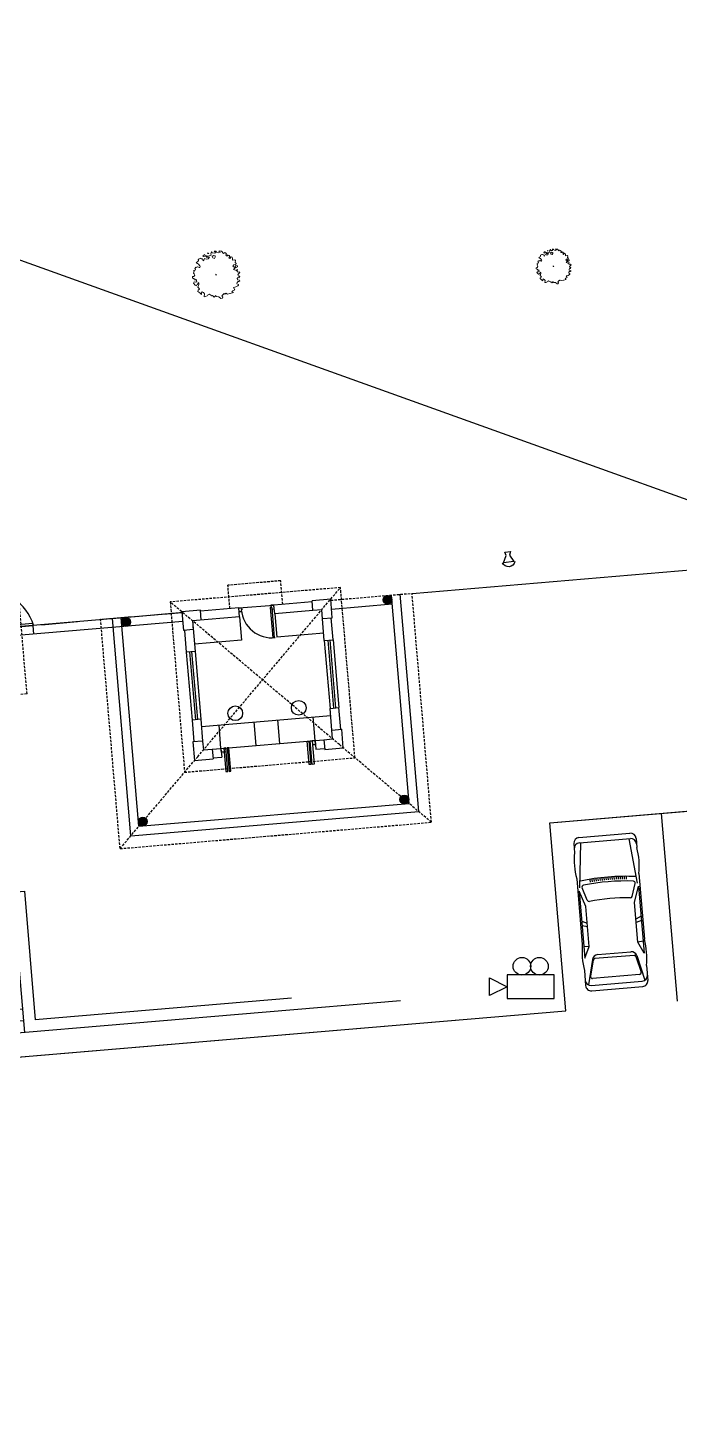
# Model space of a CAD drawing. Extents: x 2080 to 102394, y 2071 to 93424.
# Drawn here: x 81570 to 82233, y 76766 to 78172 of the extents above; entities that cross this region are included whole.
import ezdxf

# ---------------------------------------------------------------- set-up
doc = ezdxf.new("R2010")
doc.units = 0
doc.header["$LTSCALE"] = 20
doc.header["$MEASUREMENT"] = 0
doc.header["$PDMODE"] = 34
doc.header["$PDSIZE"] = 5
doc.linetypes.add('HIDDEN', pattern=[0.375, 0.25, -0.125])
for name, color, linetype, lineweight in [('camera', 11, 'Continuous', 13), ('Mango tree', 96, 'Continuous', 5), ('sappotta', 114, 'Continuous', 5)]:
    doc.layers.add(name, color=color, linetype=linetype, lineweight=lineweight)
for name, color, linetype in [('COLUMN', 31, 'Continuous'), ('DOOR', 1, 'Continuous'), ('ELEC', 11, 'Continuous'), ('furniture', 1, 'Continuous'), ('GRILLE', 9, 'Continuous'), ('Roof lilne', 31, 'Continuous'), ('VEHICLES', 6, 'Continuous'), ('wall', 13, 'Continuous'), ('WINDOW', 4, 'Continuous'), ('window sill', 5, 'Continuous')]:
    doc.layers.add(name, color=color, linetype=linetype)
doc.layers.add('correct', color=230, linetype='Continuous', plot=False)
doc.layers.add('patta duplicate', color=230, linetype='Continuous', plot=False)

# ---------------------------------------------------------------- blocks, each defined once
blk = doc.blocks.new('NEEM')
at = {"layer": 'sappotta', "linetype": 'Continuous'}
for p, q in [((-0.818, 0.692), (-0.85, 0.638)), ((-0.783, 0.757), (-0.83, 0.729)), ((-0.83, 0.729), (-0.826, 0.714)), ((-0.826, 0.714), (-0.818, 0.692)), ((-0.749, 0.774), (-0.783, 0.757)), ((-0.717, 0.789), (-0.749, 0.774)), ((-0.689, 0.772), (-0.717, 0.789)), ((-0.638, 0.758), (-0.689, 0.772)), ((-0.598, 0.672), (-0.638, 0.758)), ((-0.517, 0.963), (-0.614, 0.901)), ((-0.614, 0.901), (-0.589, 0.87)), ((-0.562, 0.699), (-0.598, 0.672)), ((-0.589, 0.87), (-0.494, 0.884)), ((-0.533, 0.776), (-0.562, 0.699)), ((-0.452, 0.75), (-0.533, 0.776)), ((-0.521, 0.945), (-0.521, 0.945)), ((-0.449, 0.913), (-0.521, 0.945)), ((-0.494, 0.884), (-0.449, 0.913)), ((-0.415, 0.884), (-0.459, 0.839)), ((-0.459, 0.839), (-0.303, 0.837)), ((-0.361, 0.762), (-0.452, 0.75)), ((-0.32, 0.906), (-0.415, 0.884)), ((-0.359, 1.043), (-0.396, 1.016)), ((-0.396, 1.016), (-0.345, 1.011)), ((-0.303, 0.837), (-0.361, 0.762)), ((-0.345, 1.011), (-0.34, 1.039)), ((-0.23, 0.935), (-0.32, 0.906)), ((-0.213, 1.092), (-0.242, 1.007)), ((-0.242, 1.007), (-0.23, 0.935)), ((-0.191, 1.099), (-0.213, 1.092)), ((-0.177, 1.048), (-0.191, 1.099)), ((-0.043, 1.039), (-0.177, 1.048)), ((-0.108, 0.922), (-0.177, 0.872)), ((-0.177, 0.872), (-0.139, 0.809)), ((-0.139, 0.809), (-0.067, 0.78)), ((-0.027, 0.908), (-0.108, 0.922)), ((0.003, 1.132), (-0.083, 1.127)), ((-0.083, 1.127), (-0.023, 1.083)), ((-0.067, 0.78), (-0.034, 0.839)), ((-0.023, 1.083), (-0.043, 1.039)), ((-0.034, 0.839), (-0.027, 0.908)), ((0.03, 1.077), (0.003, 1.132)), ((0.114, 1.043), (0.03, 1.077)), ((0.216, 1.072), (0.114, 1.043)), ((0.162, 1.144), (0.142, 1.112)), ((0.142, 1.112), (0.216, 1.072)), ((0.283, 1.13), (0.162, 1.144)), ((0.267, 1.123), (0.283, 1.13)), ((0.351, 1.016), (0.267, 1.123)), ((0.421, 1.063), (0.351, 1.016)), ((0.473, 1.03), (0.421, 1.063)), ((0.472, 0.942), (0.501, 0.982)), ((0.483, 0.908), (0.472, 0.942)), ((0.501, 0.982), (0.473, 1.03)), ((0.581, 0.9), (0.483, 0.908)), ((0.551, 0.95), (0.581, 0.9)), ((0.627, 0.928), (0.551, 0.95)), ((0.616, 0.806), (0.654, 0.87)), ((0.66, 0.788), (0.616, 0.806)), ((0.654, 0.87), (0.627, 0.928)), ((0.715, 0.86), (0.66, 0.788)), ((0.762, 0.844), (0.715, 0.86)), ((0.783, 0.779), (0.762, 0.844)), ((0.776, 0.704), (0.783, 0.779)), ((0.888, 0.723), (0.776, 0.704)), ((0.924, 0.679), (0.888, 0.723)), ((0.913, 0.591), (0.924, 0.679)), ((-1.023, 0.208), (-1.062, 0.182)), ((-1.062, 0.182), (-1.02, 0.162)), ((-1.02, 0.162), (-1.049, 0.084)), ((-1.049, 0.084), (-1.017, 0.059)), ((-0.978, 0.229), (-1.023, 0.208)), ((-1.017, 0.059), (-0.991, -0.002)), ((-0.96, 0.366), (-0.994, 0.31)), ((-0.994, 0.31), (-0.961, 0.275)), ((-0.961, 0.275), (-0.978, 0.229)), ((-0.935, 0.345), (-0.96, 0.366)), ((-0.908, 0.372), (-0.935, 0.345)), ((-0.892, 0.613), (-0.923, 0.594)), ((-0.923, 0.594), (-0.895, 0.555)), ((-0.87, 0.389), (-0.908, 0.372)), ((-0.895, 0.555), (-0.868, 0.54)), ((-0.85, 0.638), (-0.892, 0.613)), ((-0.846, 0.386), (-0.87, 0.389)), ((-0.868, 0.54), (-0.818, 0.517)), ((-0.821, 0.367), (-0.846, 0.386)), ((-0.788, 0.359), (-0.821, 0.367)), ((-0.818, 0.517), (-0.752, 0.44)), ((-0.757, 0.361), (-0.788, 0.359)), ((-0.735, 0.394), (-0.757, 0.361)), ((-0.752, 0.44), (-0.735, 0.394)), ((0.02, 0.041), (-0.009, 0.024)), ((-0.009, 0.024), (0, 0)), ((0, 0), (0.014, 0.011)), ((0.014, 0.011), (0.027, 0.031)), ((0.804, 0.415), (0.84, 0.475)), ((0.86, 0.367), (0.804, 0.415)), ((0.829, 0.259), (0.888, 0.326)), ((0.838, 0.262), (0.829, 0.259)), ((0.931, 0.228), (0.838, 0.262)), ((0.84, 0.475), (0.934, 0.5)), ((0.933, 0.378), (0.86, 0.367)), ((0.888, 0.326), (0.93, 0.332)), ((0.917, 0.437), (0.904, 0.404)), ((0.904, 0.404), (0.933, 0.378)), ((0.964, 0.541), (0.913, 0.591)), ((0.942, 0.471), (0.917, 0.437)), ((0.93, 0.332), (1.018, 0.389)), ((0.962, 0.217), (0.931, 0.228)), ((0.934, 0.5), (0.964, 0.541)), ((1.014, 0.439), (0.942, 0.471)), ((1.025, 0.259), (0.962, 0.217)), ((0.996, 0.16), (1.025, 0.259)), ((1.046, 0.129), (0.996, 0.16)), ((1.018, 0.389), (1.014, 0.439)), ((1.029, 0.011), (1.074, 0.049)), ((1.074, -0.047), (1.029, 0.011)), ((1.109, 0.149), (1.046, 0.129)), ((1.074, 0.049), (1.137, 0.114)), ((1.137, 0.114), (1.109, 0.149)), ((-1.097, -0.077), (-1.098, -0.14)), ((-1.098, -0.14), (-1.044, -0.173)), ((-1.048, -0.062), (-1.097, -0.077)), ((-1.025, -0.325), (-1.052, -0.378)), ((-1.052, -0.378), (-0.982, -0.471)), ((-0.991, -0.002), (-1.048, -0.062)), ((-1.044, -0.173), (-1.007, -0.185)), ((-0.953, -0.336), (-1.025, -0.325)), ((-1.007, -0.185), (-0.992, -0.244)), ((-0.992, -0.244), (-0.937, -0.198)), ((-0.982, -0.471), (-0.91, -0.516)), ((-0.902, -0.318), (-0.953, -0.336)), ((-0.937, -0.198), (-0.93, -0.213)), ((-0.93, -0.213), (-0.902, -0.318)), ((-0.91, -0.516), (-0.888, -0.446)), ((-0.888, -0.446), (-0.848, -0.411)), ((-0.803, -0.452), (-0.853, -0.576)), ((-0.853, -0.576), (-0.797, -0.619)), ((-0.848, -0.411), (-0.837, -0.355)), ((-0.837, -0.355), (-0.803, -0.383)), ((-0.803, -0.383), (-0.803, -0.452)), ((-0.797, -0.619), (-0.766, -0.668)), ((0.826, -0.591), (0.943, -0.565)), ((0.887, -0.704), (0.826, -0.591)), ((0.943, -0.565), (1.032, -0.503)), ((0.992, -0.411), (1.004, -0.349)), ((1.066, -0.443), (0.992, -0.411)), ((1.004, -0.349), (1.045, -0.311)), ((1.007, -0.166), (1.046, -0.114)), ((1.016, -0.234), (1.007, -0.166)), ((1.11, -0.243), (1.016, -0.234)), ((1.032, -0.503), (1.061, -0.484)), ((1.045, -0.311), (1.083, -0.306)), ((1.046, -0.114), (1.1, -0.129)), ((1.061, -0.484), (1.066, -0.443)), ((1.129, -0.047), (1.074, -0.047)), ((1.083, -0.306), (1.137, -0.273)), ((1.1, -0.129), (1.129, -0.047)), ((1.137, -0.273), (1.11, -0.243)), ((-0.844, -0.71), (-0.852, -0.77)), ((-0.852, -0.77), (-0.758, -0.838)), ((-0.766, -0.668), (-0.844, -0.71)), ((-0.758, -0.838), (-0.675, -0.912)), ((-0.676, -0.836), (-0.649, -0.791)), ((-0.675, -0.912), (-0.676, -0.836)), ((-0.649, -0.791), (-0.582, -0.82)), ((-0.582, -0.82), (-0.534, -0.881)), ((-0.534, -0.881), (-0.554, -1.025)), ((-0.554, -1.025), (-0.486, -1.015)), ((-0.486, -1.015), (-0.413, -0.988)), ((-0.413, -0.988), (-0.401, -0.955)), ((-0.401, -0.955), (-0.302, -0.907)), ((-0.302, -0.907), (-0.286, -0.926)), ((-0.286, -0.926), (-0.197, -0.986)), ((-0.197, -0.986), (-0.157, -0.969)), ((-0.157, -0.969), (-0.078, -1.049)), ((-0.078, -1.049), (-0.006, -0.96)), ((-0.006, -0.96), (0.006, -1.017)), ((0.006, -1.017), (0.139, -1.026)), ((0.139, -1.026), (0.236, -1.115)), ((0.236, -1.115), (0.314, -1.096)), ((0.287, -0.982), (0.327, -0.932)), ((0.324, -1.046), (0.287, -0.982)), ((0.314, -1.096), (0.324, -1.046)), ((0.327, -0.932), (0.391, -0.879)), ((0.391, -0.879), (0.423, -0.897)), ((0.423, -0.897), (0.47, -0.86)), ((0.47, -0.86), (0.543, -0.896)), ((0.543, -0.896), (0.652, -0.871)), ((0.652, -0.871), (0.68, -0.867)), ((0.68, -0.867), (0.834, -0.828)), ((0.751, -0.797), (0.797, -0.747)), ((0.834, -0.828), (0.751, -0.797)), ((0.797, -0.747), (0.887, -0.704))]:
    blk.add_line(p, q, dxfattribs=at)
blk = doc.blocks.new('V1')
at = {"linetype": 'Continuous'}
for p, q in [((0.3282, 0.1883), (0.0354, 0.1582)), ((0.0369, 0.2037), (0.0965, 0.2037)), ((0.2667, 0.2037), (0.6975, 0.2037)), ((0.4523, 0.1591), (0.3485, 0.1943)), ((0.3485, 0.1943), (0.7881, 0.1943)), ((0.5461, 0.1943), (0.5627, 0.1591)), ((0.5748, 0.1943), (0.5836, 0.1591)), ((0.71, 0.1943), (0.7139, 0.1591)), ((0.7881, 0.1943), (0.7139, 0.1591)), ((0.8, 0.145), (0.9635, 0.1847)), ((0.8687, 0.2037), (0.9669, 0.2037)), ((0, -0.1668), (0, 0.1668)), ((0.0354, -0.1668), (0.0354, 0.1668)), ((0.2796, 0.0921), (0.2941, 0.0911)), ((0.2806, 0.1052), (0.295, 0.1041)), ((0.2817, 0.1183), (0.296, 0.1171)), ((0.4127, 0.1466), (0.3295, 0.1736)), ((0.7139, 0.1591), (0.4523, 0.1591)), ((0.7717, -0.1091), (0.7717, 0.1091)), ((0.7965, 0.1274), (0.7965, -0.1293)), ((0.8059, 0.1393), (0.9093, 0.1644)), ((0.9245, 0.1525), (0.9245, -0.1544)), ((0.9698, -0.1668), (0.9698, 0.1668)), ((1.0039, -0.1668), (1.0039, 0.1668)), ((0.2765, 0), (0.2909, 0)), ((0.2766, 0.0131), (0.291, 0.013)), ((0.2768, 0.0263), (0.2912, 0.026)), ((0.2771, 0.0395), (0.2915, 0.0391)), ((0.2775, 0.0527), (0.292, 0.0521)), ((0.2781, 0.0658), (0.2925, 0.0651)), ((0.2788, 0.079), (0.2932, 0.0781)), ((0.2766, -0.0131), (0.291, -0.013)), ((0.2768, -0.0263), (0.2912, -0.026)), ((0.2771, -0.0395), (0.2915, -0.0391)), ((0.2775, -0.0527), (0.292, -0.0521)), ((0.2781, -0.0658), (0.2925, -0.0651)), ((0.2788, -0.079), (0.2932, -0.0781)), ((0.3282, -0.1883), (0.0354, -0.1582)), ((0.2796, -0.0921), (0.2941, -0.0911)), ((0.2806, -0.1052), (0.295, -0.1041)), ((0.2817, -0.1183), (0.296, -0.1171)), ((0.4127, -0.1466), (0.3295, -0.1736)), ((0.4523, -0.1591), (0.3485, -0.1943)), ((0.7139, -0.1591), (0.4523, -0.1591)), ((0.5461, -0.1943), (0.5627, -0.1591)), ((0.5748, -0.1943), (0.5836, -0.1591)), ((0.71, -0.1943), (0.7139, -0.1591)), ((0.7881, -0.1943), (0.7139, -0.1591)), ((0.8, -0.145), (0.9635, -0.1847)), ((0.8059, -0.1413), (0.9093, -0.1664)), ((0.0369, -0.2037), (0.0965, -0.2037)), ((0.2667, -0.2037), (0.6975, -0.2037)), ((0.3485, -0.1943), (0.7881, -0.1943)), ((0.8687, -0.2037), (0.9669, -0.2037))]:
    blk.add_line(p, q, dxfattribs=at)
for centre, radius, start, end in [((0.0369, 0.1668), 0.0369, 90.0171, 179.9829), ((0.0723, 0.1668), 0.0369, 90.0171, 179.9829), ((0.1816, -0.2675), 0.4788, 79.76163, 100.23837), ((1.6336, 0), 1.3607, 172.36711, 187.63289), ((0.7831, -0.3777), 0.5877, 81.62164, 98.37837), ((0.9329, 0.1668), 0.0369, 0.01713, 89.98285), ((0.967, 0.1669), 0.0369, 359.91757, 90.08254), ((1.6488, 0), 1.3454, 173.02615, 186.97385), ((0.3256, 0.1619), 0.0123, 71.83015, 173.16435), ((0.4089, 0.1348), 0.0124, 354.02557, 71.89446), ((1.641, 0), 1.2271, 173.75282, 186.24718), ((0.8087, 0.1091), 0.0369, 103.68224, 179.95563), ((0.8088, 0.1274), 0.0123, 103.73933, 180.08914), ((0.9122, 0.1525), 0.0123, 0.08906, 103.63393), ((0.0369, -0.1668), 0.0369, 180.0171, 269.98291), ((0.0723, -0.1668), 0.0369, 180.0171, 269.98291), ((0.3256, -0.1619), 0.0123, 186.83565, 288.16986), ((0.4089, -0.1348), 0.0124, 288.10553, 5.97443), ((0.8087, -0.1091), 0.0369, 180.04437, 256.31775), ((0.8088, -0.1293), 0.0123, 179.91098, 256.26071), ((0.9122, -0.1544), 0.0123, 256.36609, 359.91083), ((0.9329, -0.1668), 0.0369, 270.01715, 359.98288), ((0.967, -0.1669), 0.0369, 269.91745, 0.08243), ((0.1816, 0.2675), 0.4788, 259.76163, 280.23837), ((0.7831, 0.3777), 0.5877, 261.62164, 278.37836)]:
    blk.add_arc(centre, radius, start, end, dxfattribs=at)
blk = doc.blocks.new('FOCUSLGT')
for points in [[(-4.3, 0), (4.3, 0), (1.5, 5.9)], [(-1.4, 5.9), (-4.3, 0)], [(1.5, 5.9), (2.4, 8.7), (-2.4, 8.7), (-1.4, 5.9)]]:
    blk.add_lwpolyline(points)
blk = doc.blocks.new('A$C085F24DD')
at = {"layer": 'ELEC', "linetype": 'Continuous', "ltscale": 0.5}
blk.add_arc((32, 33.5), 33.5, 197.10907, 342.89093, dxfattribs=at)
at = {"layer": 'ELEC', "xscale": 6, "yscale": 6, "zscale": 6}
blk.add_blockref('FOCUSLGT', (32, 23.7), dxfattribs=at)
blk = doc.blocks.new('DR1H902')
at = {"color": 0}
for p, q in [((-0.5, 0), (-0.5, 1)), ((-0.5, 1), (-0.45, 1)), ((-0.45, 0), (-0.45, 1)), ((-0.5, 0), (-0.45, 0))]:
    blk.add_line(p, q, dxfattribs=at)
blk.add_arc((-0.5, 0), 1, 0, 91.707, dxfattribs=at)
blk = doc.blocks.new('A$C3B4262AC')
at = {"layer": 'DOOR'}
for p, q in [((0, 4), (0, 0)), ((2.5, 4), (0, 4)), ((0, 0), (3, 0)), ((2.5, 2.25), (2.5, 4)), ((3, 2.25), (2.5, 2.25)), ((3, 0), (3, 2.25))]:
    blk.add_line(p, q, dxfattribs=at)
blk = doc.blocks.new('A$C1F9E242A')
blk.add_blockref('A$C3B4262AC', (0, 0))
at = {"xscale": -1}
blk.add_blockref('A$C3B4262AC', (36, 0), dxfattribs=at)
at = {"layer": 'DOOR', "xscale": -31, "yscale": 31, "zscale": 68.88888888888889}
blk.add_blockref('DR1H902', (18, 2.2), dxfattribs=at)
blk = doc.blocks.new('*U141')
blk.add_blockref('A$C1F9E242A', (-36, 2))
blk = doc.blocks.new('A$C417A56BD')
at = {"layer": 'COLUMN', "linetype": 'Continuous', "ltscale": 0.5}
for points in [[(-29.5, -6.6, 1), (-20.5, -6.6, 1)], [(-295.6, -29.2, 1), (-286.6, -29.2, 1)], [(-3.3, -209.9, 1), (-12.3, -209.9, 1)], [(-269.4, -232.4, 1), (-278.4, -232.4, 1)]]:
    blk.add_hatch(color=8, dxfattribs=at).paths.add_polyline_path(points)
at = {"linetype": 'Continuous', "ltscale": 0.5}
for p, q in [((-441.8, 62), (-537.5, 53.9)), ((-439.8, 38), (-441.8, 62)), ((-535.5, 29.9), (-537.5, 53.9)), ((-440.8, 50), (-536.5, 41.9)), ((-556.4, 28.2), (-545.5, -100.4)), ((-423.3, 39.4), (-551.9, 28.6)), ((-408, -88.7), (-418.9, 39.8)), ((-176.4, -14.9), (-140.5, -11.9)), ((-81.9, -16), (-20.2, -10.7)), ((-3, -214), (-20.9, -1.8)), ((6.8, -222.2), (-12, -1)), ((-286.2, -247), (-304.9, -25.8)), ((-278, -237.3), (-295.9, -25.1)), ((-594.1, -59.3), (-589.6, -113.1)), ((-585.1, -58.6), (-579.8, -121.3)), ((-541, -100), (-412.5, -89.1)), ((-653.1, -109.5), (-651.6, -127.4)), ((-644.1, -108.7), (-643.4, -117.7)), ((-651.6, -127.4), (-579.8, -121.3)), ((-643.4, -117.7), (-589.6, -113.1)), ((-634.4, -116.9), (-633.6, -125.9)), ((-633.6, -125.9), (-630.6, -161.8)), ((-624.7, -125.1), (-620.9, -170)), ((-694.1, -158.1), (-692.6, -176)), ((-685.2, -157.4), (-684.4, -166.3)), ((-684.4, -166.3), (-630.6, -161.8)), ((-675.4, -165.6), (-674.7, -174.5)), ((-692.6, -176), (-620.9, -170)), ((-674.7, -174.5), (-671.6, -210.4)), ((-665.7, -173.8), (-661.9, -218.6)), ((-619.4, -187.7), (-608, -321.5)), ((-735.2, -206.7), (-733.7, -224.7)), ((-726.2, -206), (-725.5, -215)), ((-725.5, -215), (-671.6, -210.4)), ((-630.5, -198.2), (-619, -334.5)), ((-733.7, -224.7), (-661.9, -218.6)), ((-716.5, -214.2), (-715.7, -223.2)), ((-712.7, -259), (-715.7, -223.2)), ((-703, -267.2), (-706.8, -222.4)), ((-286.2, -247), (6.8, -222.2)), ((-278, -237.3), (-3, -214)), ((-776.6, -250.9), (-903.2, -261.6)), ((-788.6, -251.9), (-769.3, -479.1)), ((-776.2, -255.4), (-774.7, -273.3)), ((-767.3, -254.6), (-766.5, -263.6)), ((-766.5, -263.6), (-712.7, -259)), ((-757.5, -262.8), (-756.8, -271.8)), ((-774.7, -273.3), (-703, -267.2)), ((-756.8, -271.8), (-741.3, -454.4)), ((-744.8, -270.8), (-730.4, -441.4)), ((-714.9, -268.3), (-703, -409)), ((-785.5, -287.8), (-900.2, -297.5)), ((-608, -321.5), (-394.4, -303.4)), ((-394.4, -303.4), (-383.4, -434.4)), ((-619, -334.5), (-405.4, -316.4)), ((-405.4, -316.4), (-394.3, -447.4)), ((-504.1, -392.1), (-703, -409)), ((-500.7, -432.3), (-504.1, -392.1)), ((-11.6, -415), (-884, -488.8)), ((-122.8, -412.3), (-383.4, -434.4)), ((-571.9, -428), (-730.4, -441.4)), ((-570, -450.2), (-571.9, -428)), ((-395.3, -435.4), (-570, -450.2)), ((-396.3, -423.4), (-500.7, -432.3)), ((-582.8, -441), (-741.3, -454.4)), ((-581, -463.2), (-582.8, -441))]:
    blk.add_line(p, q, dxfattribs=at)
at = {"linetype": 'HIDDEN', "ltscale": 0.5}
for p, q in [((-133.6, 12.8), (-187.4, 8.2)), ((-185.3, -15.7), (-187.4, 8.2)), ((-131.5, -11.1), (-133.6, 12.8))]:
    blk.add_line(p, q, dxfattribs=at)
at = {"linetype": 'Continuous', "ltscale": 0.5}
for points in [[(-547.4, 28.9), (-556.4, 28.2), (-555.6, 19.2), (-546.7, 20)], [(-427.8, 39.1), (-418.9, 39.8), (-418.1, 30.8), (-427.1, 30.1)], [(-417, -89.5), (-408, -88.7), (-408.7, -79.8), (-417.7, -80.5)], [(-536.5, -99.6), (-545.5, -100.4), (-546.3, -91.4), (-537.3, -90.6)], [(-684.6, -314.8), (-660.7, -312.7), (-664.7, -264.9), (-688.7, -266.9)], [(-679.1, -380.3), (-655.1, -378.3), (-659.2, -330.5), (-683.1, -332.5)]]:
    blk.add_lwpolyline(points, close=True, dxfattribs=at)
at = {"color": 4, "linetype": 'Continuous', "ltscale": 0.5}
blk.add_lwpolyline([(-475.3, -396), (-427.5, -392), (-431.5, -344.2), (-479.3, -348.2)], close=True, dxfattribs=at)
at = {"linetype": 'Continuous', "ltscale": 0.5}
blk.add_circle((-788.6, -251.9), 1.75, dxfattribs=at)
for centre, radius, start, end in [((-625.3, -114), 65.7, 294.3376, 5.1481), ((-491.6, -358.7), 213.4, 119.9689, 128.9551), ((-560.3, -253.7), 89.5, 137.0435, 158.1325), ((-686.2, -196), 49.3, 274.8385, 330.3107), ((-682.2, -262.8), 17.7, 89.5953, 146.3006), ((-705.3, -249), 9.32, 279.9489, 334.5503)]:
    blk.add_arc(centre, radius, start, end, dxfattribs=at)
blk.add_point((-788.6, -251.9), dxfattribs=at)
at = {"layer": 'COLUMN', "linetype": 'Continuous', "ltscale": 0.5}
for points in [[(-432.7, -45.7), (-423.7, -44.9), (-424.5, -35.9), (-433.4, -36.7)], [(-528.3, -53.8), (-537.3, -54.5), (-538.1, -45.5), (-529.1, -44.8)]]:
    blk.add_lwpolyline(points, close=True, dxfattribs=at)
for centre in [(-25, -6.6), (-291.1, -29.2), (-7.8, -209.9), (-273.9, -232.4)]:
    blk.add_circle(centre, 4.5, dxfattribs=at)
at = {"layer": 'DOOR'}
for points in [[(-106.8, -150.5), (-104.9, -150.4), (-102.9, -174.3), (-104.7, -174.5)], [(-103.6, -150.3), (-101.7, -150.1), (-99.7, -174), (-101.5, -174.2)], [(-98.7, -149.9), (-101.7, -150.1), (-101.4, -154.1), (-98.4, -153.8)], [(-194.4, -158), (-191.4, -157.7), (-191, -161.7), (-194, -161.9)], [(-189.5, -157.5), (-191.4, -157.7), (-189.4, -181.6), (-187.5, -181.5)], [(-186.3, -157.3), (-188.2, -157.4), (-186.2, -181.3), (-184.3, -181.2)]]:
    blk.add_lwpolyline(points, close=True, dxfattribs=at)
at = {"layer": 'furniture', "linetype": 'Continuous', "ltscale": 0.5}
for p, q in [((-175.6, -23.9), (-173.6, -47.8)), ((-139.7, -20.9), (-137.7, -44.8)), ((-89.9, -40.7), (-137.7, -44.8)), ((-173.6, -47.8), (-221.4, -51.9)), ((-214.3, -135.6), (-82.8, -124.4)), ((-98.7, -149.9), (-100.7, -125.9)), ((-194.4, -158), (-196.4, -134)), ((-158.5, -154.9), (-160.5, -131)), ((-134.6, -152.9), (-136.6, -129)), ((-194.7, -158), (-98.7, -149.9))]:
    blk.add_line(p, q, dxfattribs=at)
at = {"layer": 'furniture'}
for centre in [(-115.3, -116.6), (-179.9, -122.1)]:
    blk.add_circle(centre, 7.5, dxfattribs=at)
at = {"layer": 'GRILLE', "linetype": 'Continuous', "ltscale": 0.5}
for points in [[(-433.4, -36.7), (-385.6, -32.6), (-385.8, -30.7), (-433.6, -34.7), (-433.4, -36.7)], [(-529.1, -44.8), (-576.9, -48.8), (-577.1, -46.8), (-529.3, -42.8), (-529.1, -44.8)]]:
    blk.add_lwpolyline(points, dxfattribs=at)
for centre, start, end in [((-432, -46.6), 16.6827, 178.3372), ((-528.8, -54.8), 11.3398, 172.9943)]:
    blk.add_arc(centre, 48.9, start, end, dxfattribs=at)
at = {"layer": 'Roof lilne', "linetype": 'HIDDEN', "ltscale": 0.5}
for p, q in [((-405.2, 56), (-572.6, 41.9)), ((-391.8, -102.4), (-405.2, 56)), ((-559.2, -116.6), (-572.6, 41.9)), ((-72.8, 5.9), (-246.1, -8.8)), ((-218.1, -166.4), (-72.8, 5.9)), ((-82.7, -7), (0, 0)), ((-58.1, -167.5), (-72.8, 5.9)), ((19.7, -233.2), (0, 0)), ((-246.1, -8.8), (-231.5, -182.2)), ((-73.9, -154.1), (-246.1, -8.8)), ((-234.2, -19.8), (-316.9, -26.8)), ((-297.1, -260), (-316.9, -26.8)), ((-391.8, -102.4), (-559.2, -116.6)), ((19.7, -233.2), (-73.9, -154.1)), ((-297.1, -260), (-218.1, -166.4)), ((-231.5, -182.2), (-58.1, -167.5)), ((-297.1, -260), (19.7, -233.2))]:
    blk.add_line(p, q, dxfattribs=at)
at = {"layer": 'wall', "linetype": 'Continuous', "ltscale": 0.5}
for p, q in [((-101.6, -8.6), (-140.5, -11.9)), ((-139.7, -20.9), (-140.5, -11.9)), ((-82.8, -6), (-101.7, -7.6)), ((-100.9, -17.6), (-101.7, -7.6)), ((-81.2, -24.9), (-82.8, -6)), ((-234.2, -19.8), (-424.5, -35.9)), ((-215.3, -17.2), (-234.2, -18.8)), ((-234.2, -18.8), (-232.6, -37.8)), ((-175.6, -23.9), (-223.4, -27.9)), ((-223.4, -27.9), (-220.8, -59.1)), ((-214.5, -27.2), (-215.3, -17.2)), ((-176.4, -14.9), (-215.2, -18.2)), ((-175.6, -23.9), (-176.4, -14.9)), ((-100.9, -17.6), (-139.7, -20.9)), ((-91.9, -16.8), (-100.9, -17.6)), ((-91.1, -26), (-91.9, -16.8)), ((-91.2, -25.8), (-81.2, -24.9)), ((-89.3, -48), (-91.1, -26)), ((-80.3, -47.2), (-82.2, -25)), ((-233.4, -28.8), (-423.7, -44.9)), ((-384.9, -41.6), (-385.6, -32.6)), ((-222.7, -36.9), (-232.6, -37.8)), ((-231.6, -37.7), (-229.8, -59.8)), ((-222.9, -33.9), (-222.7, -36.9)), ((-538.1, -45.5), (-657.6, -55.7)), ((-657.6, -55.7), (-653.9, -100.5)), ((-537.3, -54.5), (-656.9, -64.6)), ((-576.2, -57.8), (-577, -48.8)), ((-89.3, -48), (-80.3, -47.2)), ((-647.9, -63.9), (-644.1, -108.7)), ((-220.8, -59.1), (-229.8, -59.8)), ((-698.7, -104.3), (-653.9, -100.5)), ((-694.9, -149.1), (-698.7, -104.3)), ((-697.9, -113.3), (-644.1, -108.7)), ((-685.2, -157.4), (-689, -112.5)), ((-83.4, -117.2), (-74.4, -116.4)), ((-81.5, -139.4), (-83.4, -117.2)), ((-72.6, -138.6), (-74.4, -116.4)), ((-214.9, -128.3), (-223.9, -129.1)), ((-223.9, -129.1), (-222, -151.3)), ((-214.9, -128.3), (-213.1, -150.5)), ((-81.5, -139.4), (-71.6, -138.5)), ((-80.8, -148.3), (-81.5, -139.4)), ((-70, -157.5), (-71.6, -138.5)), ((-739.7, -152.9), (-694.9, -149.1)), ((-735.9, -197.8), (-739.7, -152.9)), ((-213.1, -150.5), (-223, -151.4)), ((-223, -151.4), (-221.4, -170.3)), ((-213.1, -150.5), (-212.3, -159.5)), ((-98.7, -149.9), (-89.7, -149.1)), ((-98.7, -149.9), (-98, -158.8)), ((-89.7, -149.1), (-80.8, -148.3)), ((-89.7, -149.1), (-88.9, -159.1)), ((-739, -161.9), (-685.2, -157.4)), ((-726.2, -206), (-730, -161.1)), ((-212.3, -159.5), (-203.3, -158.7)), ((-203.3, -158.7), (-194.7, -158)), ((-203.3, -158.7), (-202.5, -168.7)), ((-202.6, -167.7), (-193.6, -166.9)), ((-194.4, -158), (-193.6, -166.9)), ((-98, -158.8), (-89, -158.1)), ((-88.9, -159.1), (-70, -157.5)), ((-221.4, -170.3), (-202.5, -168.7)), ((-780.8, -201.6), (-735.9, -197.8)), ((-776.2, -255.4), (-780.8, -201.6)), ((-780, -210.5), (-726.2, -206)), ((-767.3, -254.6), (-771.1, -209.8)), ((-776.2, -255.4), (-767.3, -254.6))]:
    blk.add_line(p, q, dxfattribs=at)
at = {"layer": 'WINDOW', "linetype": 'Continuous', "ltscale": 0.5}
for p, q in [((-85.8, -47.7), (-79.9, -116.9)), ((-83.8, -47.5), (-77.9, -116.7)), ((-226.3, -59.5), (-220.4, -128.8)), ((-224.3, -59.4), (-218.4, -128.6))]:
    blk.add_line(p, q, dxfattribs=at)
at = {"layer": 'window sill', "linetype": 'Continuous', "ltscale": 0.5}
for p, q in [((-89.3, -48), (-83.4, -117.2)), ((-80.3, -47.2), (-74.4, -116.4)), ((-229.8, -59.8), (-223.9, -129.1)), ((-220.8, -59.1), (-214.9, -128.3))]:
    blk.add_line(p, q, dxfattribs=at)
at = {"layer": 'DOOR', "xscale": -1, "rotation": 184.8384769621606}
blk.add_blockref('*U141', (-140.7, -9.9), dxfattribs=at)
blk = doc.blocks.new('A$C22A82026')
at = {"layer": 'ELEC', "ltscale": 0.5}
blk.add_lwpolyline([(-10.21, -0.29), (-19.21, -4.79), (-19.21, 4.21), (-10.21, -0.29)], dxfattribs=at)
blk.add_lwpolyline([(-10.21, 5.71), (-10.21, -6.29), (13.79, -6.29), (13.79, 5.71)], close=True, dxfattribs=at)
blk = doc.blocks.new('A$C265A360F')
at = {"layer": 'ELEC', "ltscale": 0.5}
for centre in [(33.1, 20.9), (50.9, 20.9)]:
    blk.add_circle(centre, 8.94, dxfattribs=at)
at = {"layer": 'ELEC', "ltscale": 0.5, "xscale": 2, "yscale": 2, "zscale": 2}
blk.add_blockref('A$C22A82026', (38.4, 0.6), dxfattribs=at)

msp = doc.modelspace()

# ---------------------------------------------------------------- linework, layer by layer
at = {"linetype": 'Continuous', "ltscale": 0.5}
for p, q in [((81961.262, 77595.33), (82875.991, 77672.76)), ((82101.43, 77361.567), (82896.635, 77428.88)), ((82231.218, 77179.867), (82215.024, 77371.182)), ((82117.624, 77170.251), (82101.43, 77361.567)), ((81225.269, 77094.714), (82117.624, 77170.251))]:
    msp.add_line(p, q, dxfattribs=at)
at = {"layer": 'correct', "ltscale": 0.5}
msp.add_line((81584.093, 77563.403), (81620.736, 77566.504), dxfattribs=at)
msp.add_lwpolyline([(78546.628, 75126.955), (78535.589, 75359.93), (78128.239, 75334.577), (78072.686, 76496.873), (78530.858, 76525.39), (78521.639, 76693.141), (78693.376, 76703.83), (78681.449, 76895.459), (78825.977, 76904.454), (78810.875, 77083.026), (81177.782, 77283.381), (81191.931, 77116.231), (81194.245, 77092.088), (82117.624, 77170.251), (82101.43, 77361.567), (82896.635, 77428.88), (83144.463, 75373.769), (79105.882, 75021.367), (79078.222, 75064.374), (79074.638, 75152.192), (78546.628, 75126.955)], dxfattribs=at)
at = {"layer": 'patta duplicate', "ltscale": 0.5}
msp.add_lwpolyline([(88450.657, 84067.151), (84127.797, 82684.315), (83540.963, 80377.169), (84337.551, 80292.694), (84338.201, 79890.512), (77189.571, 82827.244), (75365.053, 80162.878), (84737.949, 76793.335), (86791.228, 77204.942), (89065.024, 78174.595), (89006.283, 79510.343), (88948.024, 81170.116), (88450.657, 84067.151)], dxfattribs=at)

# ---------------------------------------------------------------- block references
at = {"ltscale": 0.5}
msp.add_blockref('A$C417A56BD', (81961.262, 77595.33), dxfattribs=at)
at = {"layer": 'camera', "ltscale": 0.5}
msp.add_blockref('A$C265A360F', (82039.973, 77194.601), dxfattribs=at)
at = {"layer": 'ELEC', "linetype": 'Continuous', "ltscale": 0.5, "xscale": -0.2000000000110848, "yscale": 0.1999999999970896, "zscale": 0.2, "rotation": 6.04676503093888}
msp.add_blockref('A$C085F24DD', (82066.484, 77623.059), dxfattribs=at)
at = {"layer": 'Mango tree', "linetype": 'Continuous'}
for p, xscale, yscale, zscale in [((81761.672, 77919.53), 21.57294161636673, 21.57294161639584, 21.57294161624115), ((82105.038, 77928.077), 15.8420454129373, 15.8420454129664, 15.84204541285029)]:
    msp.add_blockref('NEEM', p, dxfattribs=dict(at, xscale=xscale, yscale=yscale, zscale=zscale))
at = {"layer": 'VEHICLES', "xscale": 156.0000000000092, "yscale": 155.9999999999854, "zscale": 156, "rotation": 274.77291993203}
msp.add_blockref('V1', (82157.02, 77348.798), dxfattribs=at)

doc.saveas('drawing.dxf')
